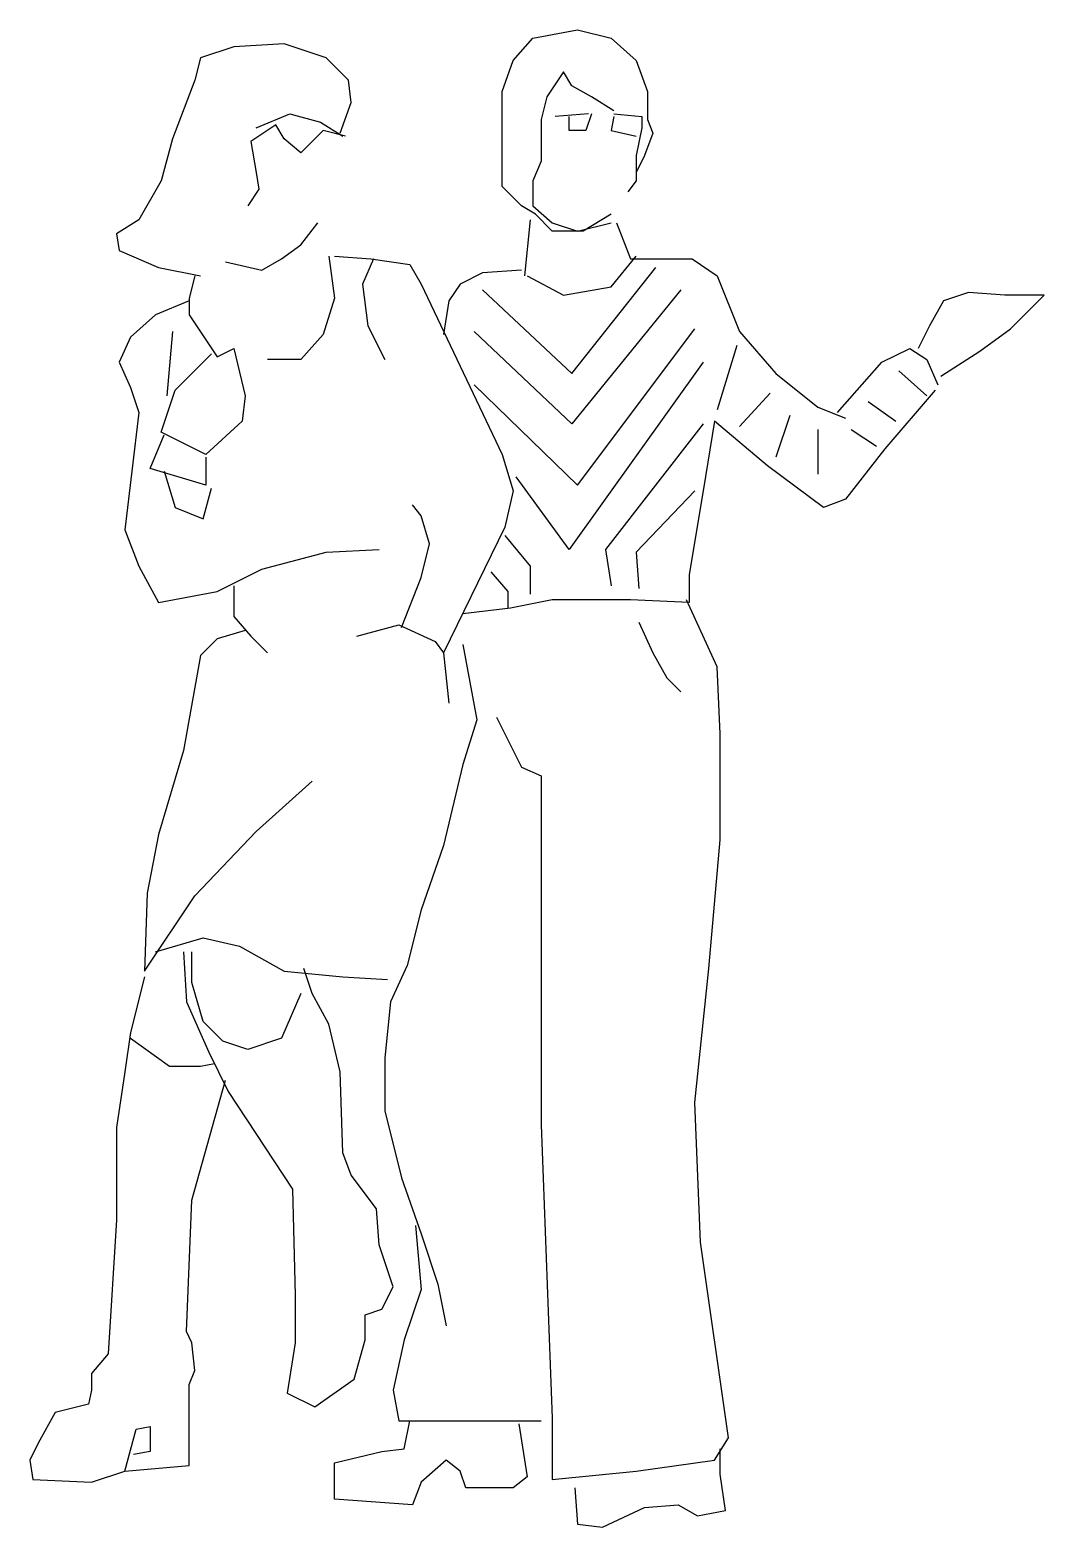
# Model space of a CAD drawing. Header units: millimetres. Extents: x -1587.73 to -1586.56, y 1791 to 1792.73.
import ezdxf

# ---------------------------------------------------------------- set-up
doc = ezdxf.new("R2010")
doc.units = ezdxf.units.MM
doc.header["$LTSCALE"] = 10
doc.layers.add('Humanos', color=2, linetype='Continuous')

msp = doc.modelspace()

# ---------------------------------------------------------------- linework, layer by layer
at = {"layer": 'Humanos'}
for p, q in [((-1587.1732, 1792.6915), (-1587.1506, 1792.7173)), ((-1587.1506, 1792.7173), (-1587.0989, 1792.727)), ((-1587.0989, 1792.727), (-1587.0601, 1792.7173)), ((-1587.0601, 1792.7173), (-1587.031, 1792.6915)), ((-1587.4962, 1792.7076), (-1587.535, 1792.6947)), ((-1587.4381, 1792.7109), (-1587.4962, 1792.7076)), ((-1587.3896, 1792.6947), (-1587.4381, 1792.7109)), ((-1587.535, 1792.6947), (-1587.5415, 1792.6689)), ((-1587.3638, 1792.6689), (-1587.3896, 1792.6947)), ((-1587.1861, 1792.6559), (-1587.1732, 1792.6915)), ((-1587.031, 1792.6915), (-1587.0181, 1792.6559)), ((-1587.5415, 1792.6689), (-1587.5673, 1792.601)), ((-1587.3605, 1792.643), (-1587.3638, 1792.6689)), ((-1587.115, 1792.6785), (-1587.1344, 1792.6495)), ((-1587.1053, 1792.6624), (-1587.115, 1792.6785)), ((-1587.1861, 1792.601), (-1587.1861, 1792.6559)), ((-1587.1344, 1792.6495), (-1587.1409, 1792.6236)), ((-1587.0827, 1792.6495), (-1587.1053, 1792.6624)), ((-1587.0569, 1792.6333), (-1587.0827, 1792.6495)), ((-1587.0181, 1792.6559), (-1587.0181, 1792.6236)), ((-1587.4704, 1792.6139), (-1587.4316, 1792.6301)), ((-1587.4316, 1792.6301), (-1587.3961, 1792.6204)), ((-1587.3735, 1792.6075), (-1587.3605, 1792.643)), ((-1587.086, 1792.6301), (-1587.1247, 1792.6269)), ((-1587.0827, 1792.6301), (-1587.0892, 1792.6107)), ((-1587.0569, 1792.6301), (-1587.0246, 1792.6269)), ((-1587.4478, 1792.6172), (-1587.4768, 1792.5978)), ((-1587.4381, 1792.601), (-1587.4478, 1792.6172)), ((-1587.3961, 1792.6204), (-1587.3702, 1792.6042)), ((-1587.1409, 1792.6236), (-1587.1409, 1792.5978)), ((-1587.1086, 1792.6107), (-1587.1086, 1792.6269)), ((-1587.0569, 1792.6269), (-1587.0601, 1792.6107)), ((-1587.0246, 1792.6139), (-1587.031, 1792.5816)), ((-1587.0246, 1792.6269), (-1587.0246, 1792.6139)), ((-1587.0181, 1792.6236), (-1587.0117, 1792.6075)), ((-1587.5673, 1792.601), (-1587.5802, 1792.5526)), ((-1587.4768, 1792.5978), (-1587.4704, 1792.5622)), ((-1587.4187, 1792.5849), (-1587.4381, 1792.601)), ((-1587.3928, 1792.6107), (-1587.4187, 1792.5849)), ((-1587.367, 1792.6042), (-1587.3928, 1792.6107)), ((-1587.1861, 1792.5461), (-1587.1861, 1792.601)), ((-1587.1409, 1792.5978), (-1587.1409, 1792.5752)), ((-1587.0892, 1792.6107), (-1587.1086, 1792.6107)), ((-1587.0601, 1792.6107), (-1587.031, 1792.6042)), ((-1587.0117, 1792.6075), (-1587.0213, 1792.5816)), ((-1587.0213, 1792.5816), (-1587.031, 1792.5622)), ((-1587.031, 1792.5816), (-1587.031, 1792.5526)), ((-1587.4704, 1792.5622), (-1587.4672, 1792.5429)), ((-1587.1409, 1792.5752), (-1587.1506, 1792.5526)), ((-1587.5802, 1792.5526), (-1587.6061, 1792.5073)), ((-1587.4672, 1792.5429), (-1587.4801, 1792.5235)), ((-1587.1635, 1792.5235), (-1587.1861, 1792.5461)), ((-1587.1506, 1792.5526), (-1587.1506, 1792.5235)), ((-1587.031, 1792.5526), (-1587.0407, 1792.5396)), ((-1587.1473, 1792.5138), (-1587.1635, 1792.5235)), ((-1587.1506, 1792.5235), (-1587.128, 1792.5041)), ((-1587.128, 1792.4944), (-1587.1473, 1792.5138)), ((-1587.0601, 1792.5138), (-1587.0924, 1792.4944)), ((-1587.6061, 1792.5073), (-1587.6319, 1792.4912)), ((-1587.6319, 1792.4912), (-1587.6287, 1792.4718)), ((-1587.4187, 1792.4783), (-1587.3993, 1792.5041)), ((-1587.1538, 1792.5073), (-1587.1603, 1792.4427)), ((-1587.128, 1792.5041), (-1587.0989, 1792.4944)), ((-1587.0924, 1792.4944), (-1587.128, 1792.4944)), ((-1587.0989, 1792.4944), (-1587.0601, 1792.5041)), ((-1587.0536, 1792.5041), (-1587.0375, 1792.4621)), ((-1587.4413, 1792.4621), (-1587.4187, 1792.4783)), ((-1587.6287, 1792.4718), (-1587.5834, 1792.4524)), ((-1587.5059, 1792.4589), (-1587.4639, 1792.4492)), ((-1587.4639, 1792.4492), (-1587.4413, 1792.4621)), ((-1587.3864, 1792.4653), (-1587.3799, 1792.4169)), ((-1587.3799, 1792.4653), (-1587.3379, 1792.4621)), ((-1587.3347, 1792.4621), (-1587.3476, 1792.433)), ((-1587.3379, 1792.4621), (-1587.2927, 1792.4556)), ((-1587.2927, 1792.4556), (-1587.2798, 1792.433)), ((-1587.0601, 1792.4298), (-1587.031, 1792.4653)), ((-1587.0375, 1792.4621), (-1586.9664, 1792.4621)), ((-1586.9664, 1792.4621), (-1586.9374, 1792.4427)), ((-1587.5834, 1792.4524), (-1587.535, 1792.4427)), ((-1587.5415, 1792.4427), (-1587.5479, 1792.4169)), ((-1587.2087, 1792.446), (-1587.2346, 1792.433)), ((-1587.1635, 1792.4492), (-1587.2087, 1792.446)), ((-1587.157, 1792.4427), (-1587.115, 1792.4201)), ((-1587.1053, 1792.3297), (-1587.0084, 1792.4524)), ((-1586.9374, 1792.4427), (-1586.9115, 1792.3781)), ((-1587.3476, 1792.433), (-1587.3412, 1792.3846)), ((-1587.2798, 1792.433), (-1587.1861, 1792.236)), ((-1587.2346, 1792.433), (-1587.2475, 1792.4136)), ((-1587.2087, 1792.4266), (-1587.1053, 1792.3297)), ((-1587.115, 1792.4201), (-1587.0601, 1792.4298)), ((-1586.9793, 1792.4266), (-1587.1053, 1792.2715)), ((-1586.6466, 1792.4233), (-1586.6757, 1792.4136)), ((-1586.6046, 1792.4201), (-1586.6466, 1792.4233)), ((-1587.5479, 1792.4136), (-1587.5867, 1792.3975)), ((-1587.5479, 1792.4169), (-1587.5479, 1792.3975)), ((-1587.3799, 1792.4169), (-1587.3928, 1792.3749)), ((-1587.2475, 1792.4136), (-1587.2539, 1792.3749)), ((-1586.6757, 1792.4136), (-1586.6918, 1792.3846)), ((-1586.5594, 1792.4201), (-1586.6046, 1792.4201)), ((-1586.5982, 1792.3813), (-1586.5594, 1792.4201)), ((-1587.5867, 1792.3975), (-1587.6158, 1792.3716)), ((-1587.5479, 1792.3975), (-1587.5156, 1792.349)), ((-1587.6158, 1792.3716), (-1587.6287, 1792.3426)), ((-1587.5673, 1792.3781), (-1587.5738, 1792.3038)), ((-1587.3928, 1792.3749), (-1587.4187, 1792.3458)), ((-1587.3412, 1792.3846), (-1587.3218, 1792.3458)), ((-1587.1053, 1792.2715), (-1587.2184, 1792.3781)), ((-1587.0989, 1792.2004), (-1586.9632, 1792.3813)), ((-1586.9115, 1792.3781), (-1586.8695, 1792.3297)), ((-1586.6918, 1792.3846), (-1586.7048, 1792.3587)), ((-1586.6337, 1792.3555), (-1586.5982, 1792.3813)), ((-1587.5641, 1792.3103), (-1587.5221, 1792.3523)), ((-1587.5156, 1792.349), (-1587.4962, 1792.3587)), ((-1587.4962, 1792.3587), (-1587.4833, 1792.3038)), ((-1586.9147, 1792.362), (-1586.9374, 1792.2877)), ((-1586.7468, 1792.3426), (-1586.7144, 1792.3587)), ((-1586.7144, 1792.3587), (-1586.6951, 1792.3458)), ((-1586.6789, 1792.3264), (-1586.6337, 1792.3555)), ((-1587.6287, 1792.3426), (-1587.6158, 1792.3135)), ((-1587.451, 1792.3458), (-1587.4575, 1792.3458)), ((-1587.4187, 1792.3458), (-1587.451, 1792.3458)), ((-1586.9535, 1792.3426), (-1587.1086, 1792.1261)), ((-1586.7984, 1792.2844), (-1586.7468, 1792.3426)), ((-1586.6951, 1792.3458), (-1586.6821, 1792.3167)), ((-1586.8695, 1792.3297), (-1586.8211, 1792.2909)), ((-1586.7274, 1792.3329), (-1586.6951, 1792.3038)), ((-1587.6158, 1792.3135), (-1587.6061, 1792.2844)), ((-1587.5802, 1792.2618), (-1587.5641, 1792.3103)), ((-1587.4833, 1792.3038), (-1587.4865, 1792.2747)), ((-1587.2184, 1792.3167), (-1587.0989, 1792.2004)), ((-1586.876, 1792.307), (-1586.9115, 1792.2683)), ((-1586.6854, 1792.3103), (-1586.7435, 1792.2424)), ((-1587.6061, 1792.2844), (-1587.6222, 1792.1487)), ((-1586.8211, 1792.2909), (-1586.7888, 1792.278)), ((-1586.7629, 1792.2973), (-1586.7306, 1792.2747)), ((-1587.4865, 1792.2747), (-1587.5285, 1792.236)), ((-1586.9535, 1792.2715), (-1587.0666, 1792.1261)), ((-1586.9406, 1792.2747), (-1586.9535, 1792.194)), ((-1586.8792, 1792.223), (-1586.9406, 1792.2747)), ((-1586.8534, 1792.2812), (-1586.8695, 1792.2327)), ((-1587.5931, 1792.2198), (-1587.577, 1792.2586)), ((-1587.5285, 1792.236), (-1587.5802, 1792.2618)), ((-1586.8211, 1792.265), (-1586.8211, 1792.2134)), ((-1586.7823, 1792.265), (-1586.7532, 1792.2457)), ((-1587.5285, 1792.2327), (-1587.5285, 1792.2004)), ((-1587.1861, 1792.236), (-1587.1732, 1792.194)), ((-1586.7435, 1792.2424), (-1586.7888, 1792.1843)), ((-1587.5285, 1792.2004), (-1587.5931, 1792.2198)), ((-1587.577, 1792.2166), (-1587.5641, 1792.1746)), ((-1586.8146, 1792.1746), (-1586.8792, 1792.223)), ((-1587.5318, 1792.1617), (-1587.5221, 1792.1972)), ((-1587.1086, 1792.1261), (-1587.1699, 1792.2101)), ((-1587.1732, 1792.194), (-1587.1829, 1792.152)), ((-1586.9632, 1792.194), (-1587.031, 1792.1229)), ((-1586.9535, 1792.194), (-1586.9697, 1792.0971)), ((-1586.7888, 1792.1843), (-1586.8146, 1792.1746)), ((-1587.5641, 1792.1746), (-1587.5318, 1792.1617)), ((-1587.2798, 1792.1649), (-1587.2895, 1792.1778)), ((-1587.2701, 1792.1326), (-1587.2798, 1792.1649)), ((-1587.6222, 1792.1487), (-1587.6061, 1792.1068)), ((-1587.1829, 1792.152), (-1587.2539, 1792.0066)), ((-1587.2798, 1792.0938), (-1587.2701, 1792.1326)), ((-1587.1829, 1792.1423), (-1587.1538, 1792.1068)), ((-1587.4639, 1792.1035), (-1587.3896, 1792.1229)), ((-1587.3896, 1792.1229), (-1587.3282, 1792.1261)), ((-1587.0666, 1792.1261), (-1587.0601, 1792.0841)), ((-1587.031, 1792.1229), (-1587.0278, 1792.0809)), ((-1587.6061, 1792.1068), (-1587.5834, 1792.0648)), ((-1587.5156, 1792.0777), (-1587.4639, 1792.1035)), ((-1587.3024, 1792.0357), (-1587.2798, 1792.0938)), ((-1587.199, 1792.1003), (-1587.1796, 1792.0777)), ((-1587.1538, 1792.1068), (-1587.1538, 1792.0744)), ((-1586.9697, 1792.0971), (-1586.9697, 1792.0648)), ((-1587.5834, 1792.0648), (-1587.5156, 1792.0777)), ((-1587.4962, 1792.0841), (-1587.4962, 1792.0486)), ((-1587.1796, 1792.0777), (-1587.1796, 1792.0583)), ((-1587.1764, 1792.0583), (-1587.2313, 1792.0518)), ((-1587.128, 1792.068), (-1587.1764, 1792.0583)), ((-1587.0375, 1792.068), (-1587.128, 1792.068)), ((-1586.9697, 1792.0648), (-1587.0375, 1792.068)), ((-1586.9374, 1791.9905), (-1586.9729, 1792.068)), ((-1587.4962, 1792.0486), (-1587.4768, 1792.026)), ((-1587.0278, 1792.0421), (-1587.0117, 1792.0066)), ((-1587.5156, 1792.0228), (-1587.535, 1792.0034)), ((-1587.4833, 1792.0324), (-1587.5156, 1792.0228)), ((-1587.4768, 1792.026), (-1587.4575, 1792.0066)), ((-1587.3541, 1792.026), (-1587.3056, 1792.0389)), ((-1587.3056, 1792.0389), (-1587.2636, 1792.0195)), ((-1587.2636, 1792.0195), (-1587.2539, 1792.0066)), ((-1587.2539, 1792.0066), (-1587.2475, 1791.9485)), ((-1587.2313, 1792.0163), (-1587.2152, 1791.9291)), ((-1587.0117, 1792.0066), (-1586.9955, 1791.9775)), ((-1587.535, 1792.0034), (-1587.5544, 1791.8935)), ((-1586.9341, 1791.9129), (-1586.9374, 1791.9905)), ((-1586.9955, 1791.9775), (-1586.9793, 1791.9614)), ((-1587.2152, 1791.9291), (-1587.2313, 1791.8774)), ((-1587.1926, 1791.9323), (-1587.1635, 1791.8742)), ((-1586.9341, 1791.7902), (-1586.9341, 1791.9129)), ((-1587.5544, 1791.8935), (-1587.5834, 1791.7966)), ((-1587.2313, 1791.8774), (-1587.2539, 1791.7837)), ((-1587.1635, 1791.8742), (-1587.1409, 1791.8645)), ((-1587.4704, 1791.7999), (-1587.4058, 1791.858)), ((-1587.1409, 1791.8645), (-1587.1409, 1791.4607)), ((-1587.5415, 1791.7256), (-1587.4704, 1791.7999)), ((-1587.5834, 1791.7966), (-1587.5964, 1791.7288)), ((-1587.2539, 1791.7837), (-1587.2798, 1791.7094)), ((-1586.947, 1791.6416), (-1586.9341, 1791.7902)), ((-1587.5964, 1791.7288), (-1587.5996, 1791.6383)), ((-1587.5996, 1791.6383), (-1587.5415, 1791.7256)), ((-1587.2798, 1791.7094), (-1587.2959, 1791.6448)), ((-1587.5867, 1791.6609), (-1587.5318, 1791.6771)), ((-1587.5318, 1791.6771), (-1587.4898, 1791.6674)), ((-1587.5544, 1791.6609), (-1587.5511, 1791.6028)), ((-1587.5447, 1791.6254), (-1587.5447, 1791.6609)), ((-1587.4898, 1791.6674), (-1587.4381, 1791.6383)), ((-1587.2959, 1791.6448), (-1587.3153, 1791.6028)), ((-1587.5996, 1791.6319), (-1587.6158, 1791.5673)), ((-1587.5318, 1791.5802), (-1587.5447, 1791.6254)), ((-1587.4381, 1791.6383), (-1587.3702, 1791.6319)), ((-1587.4058, 1791.6125), (-1587.4155, 1791.6416)), ((-1587.3702, 1791.6319), (-1587.3185, 1791.6286)), ((-1586.9632, 1791.4865), (-1586.947, 1791.6416)), ((-1587.4187, 1791.6125), (-1587.4413, 1791.5608)), ((-1587.3864, 1791.577), (-1587.4058, 1791.6125)), ((-1587.5511, 1791.6028), (-1587.5253, 1791.5446)), ((-1587.3153, 1791.6028), (-1587.3218, 1791.5382)), ((-1587.5091, 1791.5576), (-1587.5318, 1791.5802)), ((-1587.3735, 1791.522), (-1587.3864, 1791.577)), ((-1587.6158, 1791.5673), (-1587.6222, 1791.522)), ((-1587.6158, 1791.5608), (-1587.5705, 1791.5285)), ((-1587.4801, 1791.5479), (-1587.5091, 1791.5576)), ((-1587.4413, 1791.5608), (-1587.4801, 1791.5479)), ((-1587.5253, 1791.5446), (-1587.5027, 1791.4994)), ((-1587.3218, 1791.5382), (-1587.3218, 1791.4768)), ((-1587.6222, 1791.522), (-1587.6319, 1791.4574)), ((-1587.5705, 1791.5285), (-1587.535, 1791.5285)), ((-1587.535, 1791.5285), (-1587.5188, 1791.5317)), ((-1587.3702, 1791.4283), (-1587.3735, 1791.522)), ((-1587.5447, 1791.3734), (-1587.5059, 1791.5123)), ((-1587.5027, 1791.4994), (-1587.4284, 1791.3864)), ((-1586.9567, 1791.325), (-1586.9632, 1791.4865)), ((-1587.3218, 1791.4768), (-1587.3024, 1791.3993)), ((-1587.6319, 1791.4574), (-1587.6319, 1791.3508)), ((-1587.1409, 1791.4607), (-1587.128, 1791.1215)), ((-1587.3605, 1791.4025), (-1587.3702, 1791.4283)), ((-1587.3315, 1791.3637), (-1587.3605, 1791.4025)), ((-1587.4284, 1791.3864), (-1587.4252, 1791.2636)), ((-1587.3024, 1791.3993), (-1587.2798, 1791.3347)), ((-1587.5511, 1791.2216), (-1587.5447, 1791.3734)), ((-1587.6319, 1791.3508), (-1587.6416, 1791.1958)), ((-1587.3282, 1791.3217), (-1587.3315, 1791.3637)), ((-1587.2862, 1791.3444), (-1587.2798, 1791.2701)), ((-1587.2798, 1791.3347), (-1587.2604, 1791.2765)), ((-1587.3121, 1791.2733), (-1587.3282, 1791.3217)), ((-1586.9244, 1791.0988), (-1586.9567, 1791.325)), ((-1587.4252, 1791.2636), (-1587.4252, 1791.2087)), ((-1587.325, 1791.2474), (-1587.3121, 1791.2733)), ((-1587.2798, 1791.2701), (-1587.2992, 1791.2119)), ((-1587.2604, 1791.2765), (-1587.2507, 1791.2281)), ((-1587.3444, 1791.241), (-1587.325, 1791.2474)), ((-1587.3444, 1791.2119), (-1587.3444, 1791.241)), ((-1587.5447, 1791.2087), (-1587.5511, 1791.2216)), ((-1587.3573, 1791.1667), (-1587.3444, 1791.2119)), ((-1587.2992, 1791.2119), (-1587.3121, 1791.1538)), ((-1587.6416, 1791.1958), (-1587.661, 1791.1731)), ((-1587.5415, 1791.1764), (-1587.5447, 1791.2087)), ((-1587.4252, 1791.2087), (-1587.4348, 1791.1505)), ((-1587.5479, 1791.1602), (-1587.5415, 1791.1764)), ((-1587.661, 1791.1731), (-1587.661, 1791.1538)), ((-1587.5479, 1791.0665), (-1587.5479, 1791.1602)), ((-1587.4025, 1791.1344), (-1587.3573, 1791.1667)), ((-1587.661, 1791.1538), (-1587.6642, 1791.1376)), ((-1587.4348, 1791.1505), (-1587.4025, 1791.1344)), ((-1587.3121, 1791.1538), (-1587.3056, 1791.1182)), ((-1587.703, 1791.1279), (-1587.7224, 1791.0924)), ((-1587.6642, 1791.1376), (-1587.703, 1791.1279)), ((-1587.6222, 1791.0601), (-1587.6093, 1791.1085)), ((-1587.6093, 1791.1085), (-1587.5931, 1791.1118)), ((-1587.5931, 1791.1118), (-1587.5931, 1791.0827)), ((-1587.3056, 1791.1182), (-1587.1409, 1791.1182)), ((-1587.2992, 1791.0859), (-1587.2927, 1791.1182)), ((-1587.1667, 1791.115), (-1587.157, 1791.0536)), ((-1587.128, 1791.1215), (-1587.128, 1791.0504)), ((-1587.7224, 1791.0924), (-1587.7321, 1791.073)), ((-1586.9406, 1791.073), (-1586.9244, 1791.0988)), ((-1587.7321, 1791.073), (-1587.7288, 1791.0504)), ((-1587.5931, 1791.0827), (-1587.6125, 1791.0795)), ((-1587.3799, 1791.0698), (-1587.325, 1791.0827)), ((-1587.325, 1791.0827), (-1587.2992, 1791.0859)), ((-1587.2507, 1791.073), (-1587.2798, 1791.0472)), ((-1587.2346, 1791.0601), (-1587.2507, 1791.073)), ((-1587.031, 1791.0601), (-1586.9406, 1791.073)), ((-1586.9341, 1791.0568), (-1586.9341, 1791.0859)), ((-1587.661, 1791.0472), (-1587.6222, 1791.0601)), ((-1587.6222, 1791.0601), (-1587.5479, 1791.0665)), ((-1587.3799, 1791.0278), (-1587.3799, 1791.0698)), ((-1587.2281, 1791.0407), (-1587.2346, 1791.0601)), ((-1587.157, 1791.0536), (-1587.1732, 1791.0407)), ((-1587.128, 1791.0504), (-1587.031, 1791.0601)), ((-1586.9277, 1791.0148), (-1586.9341, 1791.0568)), ((-1587.7288, 1791.0504), (-1587.661, 1791.0472)), ((-1587.2798, 1791.0472), (-1587.2895, 1791.0213)), ((-1587.1732, 1791.0407), (-1587.2281, 1791.0407)), ((-1587.1021, 1791.0407), (-1587.0989, 1790.9987)), ((-1587.2895, 1791.0213), (-1587.3799, 1791.0278)), ((-1587.0213, 1791.0181), (-1586.9826, 1791.0213)), ((-1586.9826, 1791.0213), (-1586.96, 1791.0084)), ((-1587.0698, 1790.9955), (-1587.0213, 1791.0181)), ((-1586.96, 1791.0084), (-1586.9277, 1791.0148)), ((-1587.0989, 1790.9987), (-1587.0698, 1790.9955))]:
    msp.add_line(p, q, dxfattribs=at)

doc.saveas('drawing.dxf')
